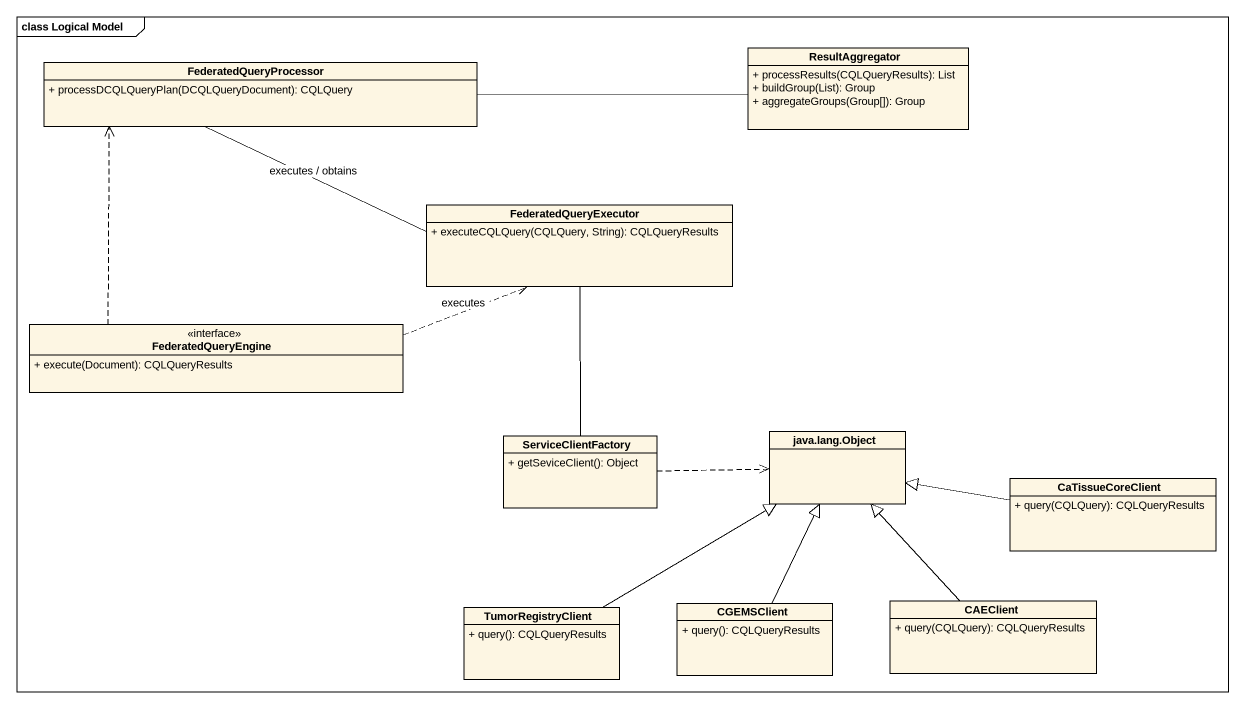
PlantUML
@startuml
mainframe class Logical Model
hide circle
hide empty members
skinparam classAttributeIconSize 0
class ResultAggregator {
  + processResults(CQLQueryResults): List
  + buildGroup(List): Group
  + aggregateGroups(Group[]): Group
}
class FederatedQueryProcessor {
  + processDCQLQueryPlan(DCQLQueryDocument): CQLQuery
}
class FederatedQueryExecutor {
  + executeCQLQuery(CQLQuery, String): CQLQueryResults
}
class FederatedQueryEngine <<interface>> {
  + execute(Document): CQLQueryResults
}
class ServiceClientFactory {
  + getSeviceClient(): Object
}
class "java.lang.Object" as java_lang_Object
class CaTissueCoreClient {
  + query(CQLQuery): CQLQueryResults
}
class TumorRegistryClient {
  + query(): CQLQueryResults
}
class CGEMSClient {
  + query(): CQLQueryResults
}
class CAEClient {
  + query(CQLQuery): CQLQueryResults
}
FederatedQueryProcessor -right- ResultAggregator
FederatedQueryProcessor -right- FederatedQueryExecutor : executes / obtains
FederatedQueryExecutor -- ServiceClientFactory
FederatedQueryEngine .up.> FederatedQueryProcessor
FederatedQueryEngine .right.> FederatedQueryExecutor : executes
ServiceClientFactory .right.> java_lang_Object
CaTissueCoreClient -left-|> java_lang_Object
TumorRegistryClient -right-|> java_lang_Object
CGEMSClient -up-|> java_lang_Object
CAEClient -up-|> java_lang_Object
@enduml
